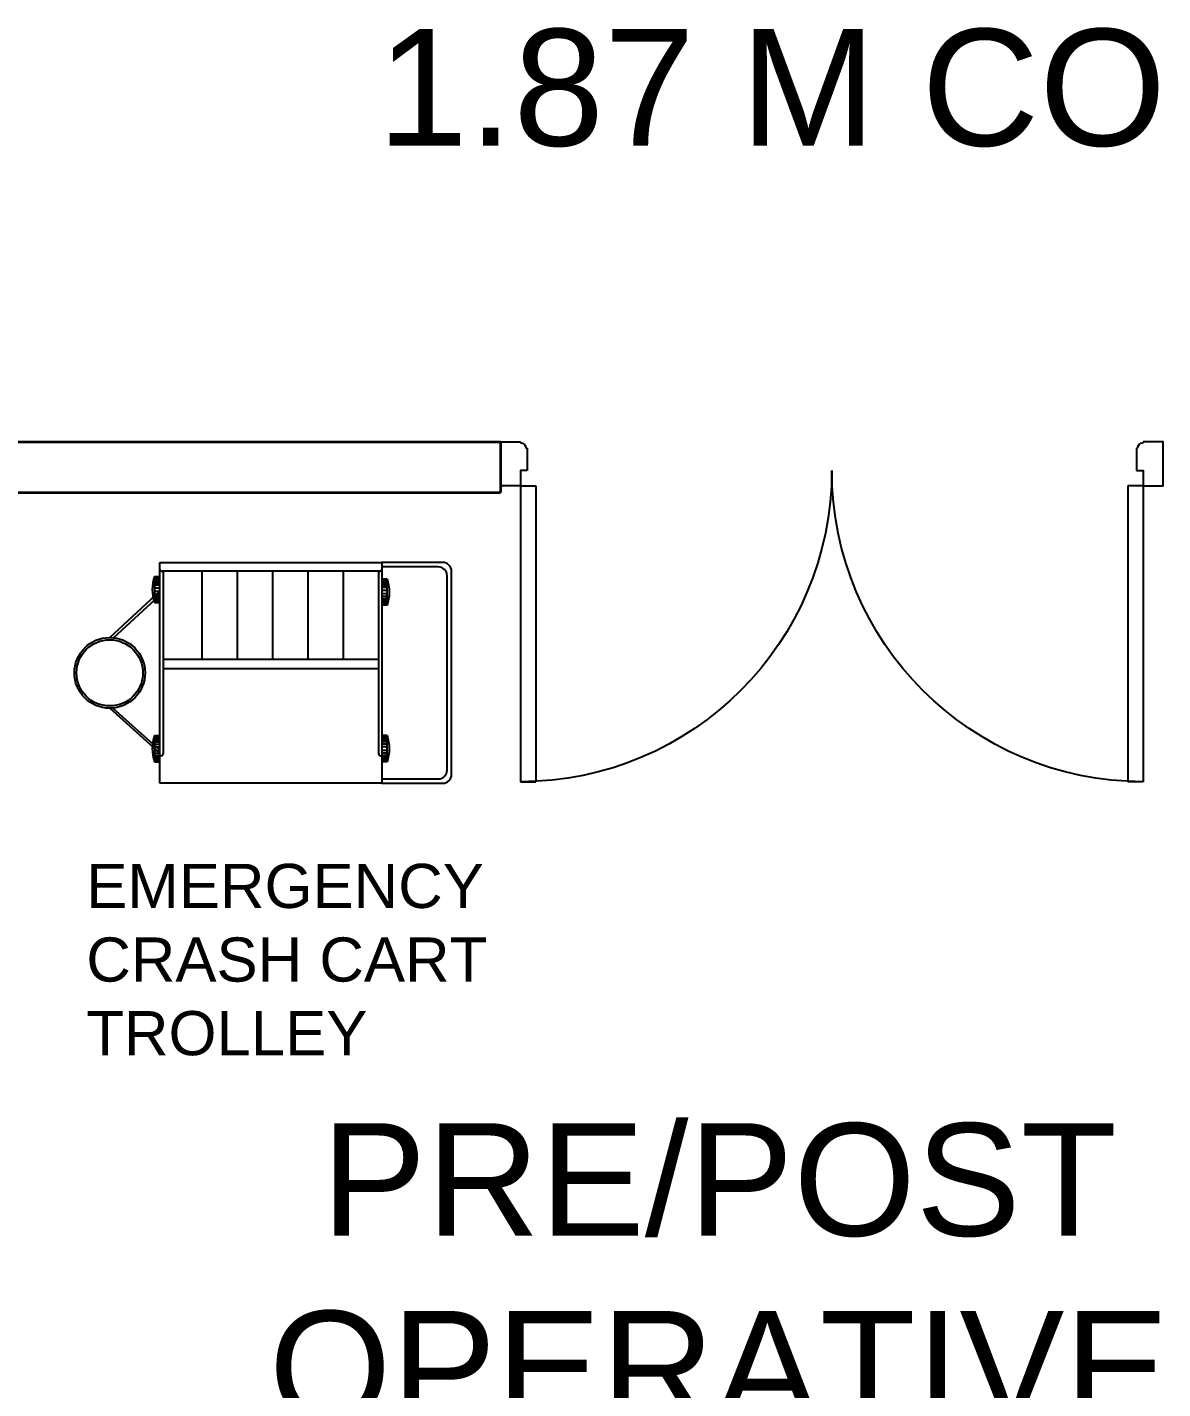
# Model space of a CAD drawing. Extents: x 2733443 to 3206532, y -1516114 to -1264405.
# Drawn here: x 3018738 to 3021309, y -1499048 to -1495965 of the extents above; entities that cross this region are included whole.
import ezdxf

# ---------------------------------------------------------------- set-up
doc = ezdxf.new("R2010")
doc.units = 0
doc.header["$MEASUREMENT"] = 0
doc.linetypes.add('1', pattern=[0, 0, 0])
doc.layers.get('0').update_dxf_attribs({"color": 250, "linetype": '1'})
for name, color, linetype in [('DOOR', 40, 'Continuous'), ('fun-text', 250, 'Continuous'), ('furniture', 33, 'Continuous'), ('TEXT', 5, '1')]:
    doc.layers.add(name, color=color, linetype=linetype)
doc.layers.add('WALL', color=7, linetype='1', lineweight=35)
doc.styles.add('ARIAL', font='arial.ttf')

# ---------------------------------------------------------------- blocks, each defined once
blk = doc.blocks.new('21500')
at = {"layer": 'DOOR'}
for p, q in [((45, 100), (45, 770)), ((45, 770), (80, 770)), ((80, 100), (80, 770)), ((1420, 100), (1420, 770)), ((1455, 770), (1420, 770)), ((1455, 100), (1455, 770)), ((45, 100), (80, 100)), ((1455, 100), (1420, 100)), ((45, 0), (45, 2.5)), ((60, 15), (57.5, 15)), ((1440, 15), (1442.5, 15)), ((1455, 0), (1455, 2.5))]:
    blk.add_line(p, q, dxfattribs=at)
for points in [[(60, 65), (45, 65), (45, 100), (0, 100), (0, 0), (45, 0)], [(1440, 65), (1455, 65), (1455, 100), (1500, 100), (1500, 0), (1455, 0)], [(60, 15), (60, 65)], [(1440, 15), (1440, 65)]]:
    blk.add_lwpolyline(points, dxfattribs=at)
at = {"layer": 'DOOR', "color": 145}
for centre, start, end in [((45, 65), 0, 90), ((1455, 65), 90, 180)]:
    blk.add_arc(centre, 705, start, end, dxfattribs=at)
at = {"layer": 'DOOR'}
for centre, start, end in [((45, 15), 270, 0), ((1455, 15), 180, 270)]:
    blk.add_arc(centre, 12.5, start, end, dxfattribs=at)
blk = doc.blocks.new('EQUIPMENT')
at = {"layer": 'furniture'}
for p, q in [((-12554.8, 4986.5), (-12291.6, 4986.5)), ((-12554.8, 4486.5), (-12554.8, 4986.5)), ((-12554.8, 4971.5), (-12554.8, 4986.5)), ((-12291.6, 4966.5), (-12549.8, 4966.5)), ((-12547.1, 4966.5), (-12547.1, 4553.7)), ((-12459.6, 4966.5), (-12459.6, 4766.5)), ((-12379.6, 4966.5), (-12379.6, 4766.5)), ((-12299.6, 4966.5), (-12299.6, 4766.5)), ((-12291.6, 4986.5), (-12051.8, 4986.5)), ((-12056.8, 4966.5), (-12291.6, 4966.5)), ((-12219.6, 4966.5), (-12219.6, 4766.5)), ((-12139.6, 4966.5), (-12139.6, 4766.5)), ((-12059.6, 4966.5), (-12059.6, 4553.7)), ((-12059.6, 4966.5), (-12059.6, 4766.5)), ((-12051.8, 4986.5), (-12051.8, 4486.5)), ((-12051.8, 4986.5), (-12051.8, 4936.5)), ((-12051.8, 4986.5), (-12051.8, 4971.5)), ((-11914.3, 4986.5), (-12051.8, 4986.5)), ((-11924.3, 4976.5), (-12051.8, 4976.5)), ((-11894.3, 4506.5), (-11894.3, 4966.5)), ((-11904.3, 4516.5), (-11904.3, 4956.5)), ((-12668.2, 4816.5), (-12554.8, 4921.4)), ((-12659.4, 4816), (-12554.8, 4912.7)), ((-12059.6, 4766.5), (-12547.1, 4766.5)), ((-12547.1, 4766.5), (-12547.1, 4746.5)), ((-12398.5, 4766.5), (-12448.5, 4766.5)), ((-12348.5, 4766.5), (-12398.5, 4766.5)), ((-12298.5, 4766.5), (-12348.5, 4766.5)), ((-12291.6, 4766.5), (-12298.5, 4766.5)), ((-12248.5, 4766.5), (-12291.6, 4766.5)), ((-12198.5, 4766.5), (-12248.5, 4766.5)), ((-12148.5, 4766.5), (-12198.5, 4766.5)), ((-12547.1, 4746.5), (-12059.6, 4746.5)), ((-12668.2, 4656.5), (-12554.8, 4554.7)), ((-12661.1, 4656.8), (-12554.8, 4561.4)), ((-12552.1, 4548.7), (-12554.8, 4548.7)), ((-12054.6, 4548.7), (-12051.8, 4548.7)), ((-12291.6, 4486.5), (-12554.8, 4486.5)), ((-12051.8, 4486.5), (-12291.6, 4486.5)), ((-12051.8, 4496.5), (-11924.3, 4496.5)), ((-12051.8, 4486.5), (-11914.3, 4486.5))]:
    blk.add_line(p, q, dxfattribs=at)
at = {"layer": 'furniture', "ltscale": 0.75}
for p, q in [((-12567, 4954.9), (-12567, 4895.8)), ((-12567, 4954.9), (-12554.8, 4954.9)), ((-12567, 4954), (-12554.8, 4954)), ((-12567, 4952.9), (-12554.8, 4952.9)), ((-12567, 4951.7), (-12554.8, 4951.7)), ((-12567, 4949.9), (-12554.8, 4949.9)), ((-12567, 4947.6), (-12554.8, 4947.6)), ((-12567, 4944.7), (-12554.8, 4944.7)), ((-12567, 4940.5), (-12554.8, 4940.5)), ((-12567, 4935.6), (-12554.8, 4935.6)), ((-12039.7, 4948.9), (-12051.8, 4948.9)), ((-12039.7, 4948), (-12051.8, 4948)), ((-12039.7, 4946.9), (-12051.8, 4946.9)), ((-12039.7, 4945.7), (-12051.8, 4945.7)), ((-12039.7, 4943.9), (-12051.8, 4943.9)), ((-12039.7, 4941.6), (-12051.8, 4941.6)), ((-12039.7, 4938.7), (-12051.8, 4938.7)), ((-12039.7, 4934.5), (-12051.8, 4934.5)), ((-12039.7, 4889.8), (-12039.7, 4948.9)), ((-12567, 4929.4), (-12554.8, 4929.4)), ((-12567, 4921.4), (-12554.8, 4921.4)), ((-12567, 4915.1), (-12554.8, 4915.1)), ((-12567, 4910.2), (-12554.8, 4910.2)), ((-12567, 4906.1), (-12554.8, 4906.1)), ((-12567, 4903.1), (-12554.8, 4903.1)), ((-12039.7, 4929.6), (-12051.8, 4929.6)), ((-12039.7, 4923.4), (-12051.8, 4923.4)), ((-12039.7, 4915.4), (-12051.8, 4915.4)), ((-12039.7, 4909.2), (-12051.8, 4909.2)), ((-12039.7, 4904.2), (-12051.8, 4904.2)), ((-12567, 4900.8), (-12554.8, 4900.8)), ((-12567, 4899.1), (-12554.8, 4899.1)), ((-12567, 4897.8), (-12554.8, 4897.8)), ((-12567, 4896.7), (-12554.8, 4896.7)), ((-12567, 4895.8), (-12554.8, 4895.8)), ((-12039.7, 4900.1), (-12051.8, 4900.1)), ((-12039.7, 4897.1), (-12051.8, 4897.1)), ((-12039.7, 4894.8), (-12051.8, 4894.8)), ((-12039.7, 4893.1), (-12051.8, 4893.1)), ((-12039.7, 4891.8), (-12051.8, 4891.8)), ((-12039.7, 4890.7), (-12051.8, 4890.7)), ((-12039.7, 4889.8), (-12051.8, 4889.8)), ((-12567, 4594.4), (-12567, 4535.3)), ((-12567, 4594.4), (-12554.8, 4594.4)), ((-12039.7, 4594.4), (-12051.8, 4594.4)), ((-12039.7, 4535.3), (-12039.7, 4594.4)), ((-12567, 4593.5), (-12554.8, 4593.5)), ((-12567, 4592.4), (-12554.8, 4592.4)), ((-12567, 4591.2), (-12554.8, 4591.2)), ((-12567, 4589.4), (-12554.8, 4589.4)), ((-12567, 4587.1), (-12554.8, 4587.1)), ((-12567, 4584.2), (-12554.8, 4584.2)), ((-12567, 4580), (-12554.8, 4580)), ((-12567, 4575.1), (-12554.8, 4575.1)), ((-12567, 4568.9), (-12554.8, 4568.9)), ((-12039.7, 4593.5), (-12051.8, 4593.5)), ((-12039.7, 4592.4), (-12051.8, 4592.4)), ((-12039.7, 4591.2), (-12051.8, 4591.2)), ((-12039.7, 4589.4), (-12051.8, 4589.4)), ((-12039.7, 4587.1), (-12051.8, 4587.1)), ((-12039.7, 4584.2), (-12051.8, 4584.2)), ((-12039.7, 4580), (-12051.8, 4580)), ((-12039.7, 4575.1), (-12051.8, 4575.1)), ((-12039.7, 4568.9), (-12051.8, 4568.9)), ((-12567, 4560.9), (-12554.8, 4560.9)), ((-12567, 4554.7), (-12554.8, 4554.7)), ((-12567, 4549.7), (-12554.8, 4549.7)), ((-12567, 4545.6), (-12554.8, 4545.6)), ((-12567, 4542.6), (-12554.8, 4542.6)), ((-12567, 4540.3), (-12554.8, 4540.3)), ((-12567, 4538.6), (-12554.8, 4538.6)), ((-12567, 4537.3), (-12554.8, 4537.3)), ((-12567, 4536.2), (-12554.8, 4536.2)), ((-12567, 4535.3), (-12554.8, 4535.3)), ((-12039.7, 4560.9), (-12051.8, 4560.9)), ((-12039.7, 4554.7), (-12051.8, 4554.7)), ((-12039.7, 4549.7), (-12051.8, 4549.7)), ((-12039.7, 4545.6), (-12051.8, 4545.6)), ((-12039.7, 4542.6), (-12051.8, 4542.6)), ((-12039.7, 4540.3), (-12051.8, 4540.3)), ((-12039.7, 4538.6), (-12051.8, 4538.6)), ((-12039.7, 4537.3), (-12051.8, 4537.3)), ((-12039.7, 4536.2), (-12051.8, 4536.2)), ((-12039.7, 4535.3), (-12051.8, 4535.3))]:
    blk.add_line(p, q, dxfattribs=at)
at = {"layer": 'furniture'}
for radius in [80, 75]:
    blk.add_circle((-12668.2, 4736.5), radius, dxfattribs=at)
for centre, radius, start, end in [((-12549.8, 4971.5), 5, 180, 270), ((-12056.8, 4971.5), 5, 270, 0), ((-11924.3, 4956.5), 20, 0, 90), ((-11914.3, 4966.5), 20, 0, 90), ((-12552.1, 4553.7), 5, 270, 0), ((-12054.6, 4553.7), 5, 180, 270), ((-11924.3, 4516.5), 20, 270, 0), ((-11914.3, 4506.5), 20, 270, 0)]:
    blk.add_arc(centre, radius, start, end, dxfattribs=at)
at = {"layer": 'furniture', "ltscale": 0.75}
for centre, start, end in [((-12480.8, 4925.4), 161.0753, 198.9246), ((-12125.8, 4919.4), 341.0753, 18.9246), ((-12480.8, 4564.9), 161.0753, 198.9246), ((-12125.8, 4564.9), 341.0753, 18.9246)]:
    blk.add_arc(centre, 91.1, start, end, dxfattribs=at)
at = {"layer": 'fun-text', "lineweight": -3, "insert": (-12721.3, 4304.1), "char_height": 100, "attachment_point": 1, "style": 'ARIAL'}
blk.add_mtext_dynamic_manual_height_columns('EMERGENCY CRASH CART TROLLEY', width=1304.248, gutter_width=1375, heights=[0], dxfattribs=at)

msp = doc.modelspace()

# ---------------------------------------------------------------- linework, layer by layer
at = {"layer": 'WALL'}
for p, q in [((3016456.5884, -1496903.4359), (3019809.9267, -1496903.4359)), ((3019809.9267, -1496903.4359), (3019809.9267, -1497018.4359)), ((3016456.5884, -1497018.4359), (3019809.9267, -1497018.4359))]:
    msp.add_line(p, q, dxfattribs=at)

# ---------------------------------------------------------------- block references
at = {"color": 240, "true_color": 0xed1f24}
msp.add_blockref('EQUIPMENT', (3031593.1809, -1502163.4359), dxfattribs=at)
at = {"layer": 'DOOR', "linetype": 'Continuous', "xscale": -1, "rotation": 180}
msp.add_blockref('21500', (3019809.9267, -1496903.4359), dxfattribs=at)

# ---------------------------------------------------------------- texts
at = {"layer": 'TEXT', "insert": (3020304.7481, -1499213.6133), "char_height": 255, "width": 2454.157572, "attachment_point": 5, "style": 'ARIAL'}
msp.add_mtext('PRE/POST \\POPERATIVE WARD\\P6890x4915', dxfattribs=at)
at = {"layer": 'WALL', "color": 7, "linetype": 'Continuous', "insert": (3021152.5179, -1496103.0154), "char_height": 264.49632, "width": 5098.697886, "attachment_point": 5, "style": 'ARIAL'}
msp.add_mtext('\\pxt17;1.87 M CORRIDOR ', dxfattribs=at)

doc.saveas('drawing.dxf')
